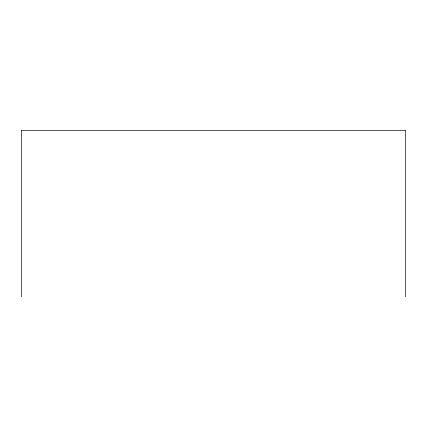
<?xml version="1.0" encoding="UTF-8"?>
<svg xmlns="http://www.w3.org/2000/svg" width="427" height="427" viewBox="0 0 427 427"><rect width="100%" height="100%" fill="white"/><g stroke="black" fill="none" stroke-linecap="round" stroke-linejoin="round"><path stroke-width="0.64" d="M405.65 296.685L405.65 130.315L21.35 130.315L21.35 296.685"/></g></svg>
